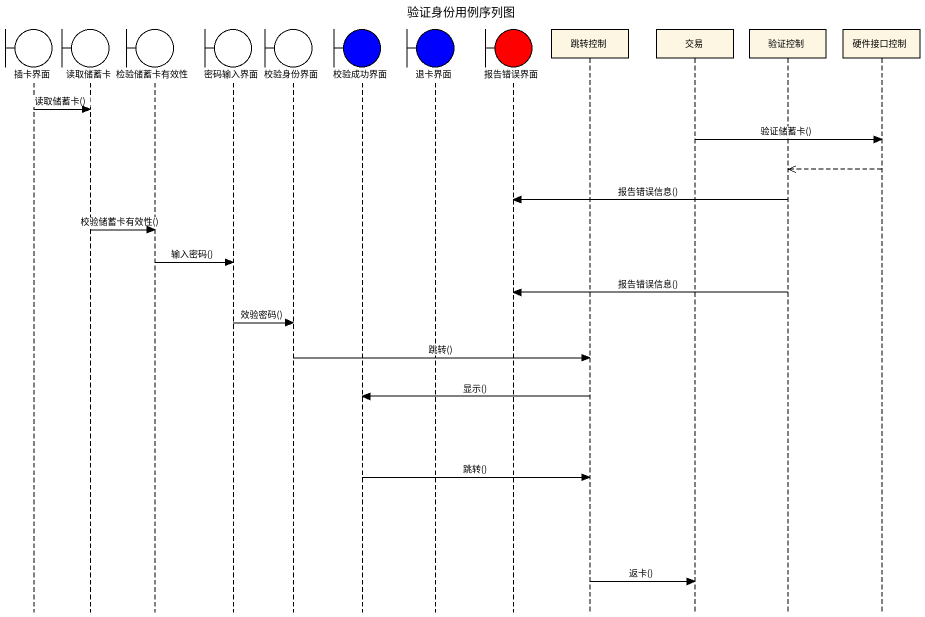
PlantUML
@startuml
title 验证身份用例序列图
hide footbox
boundary 插卡界面
boundary 读取储蓄卡
boundary 检验储蓄卡有效性
boundary 密码输入界面
boundary 校验身份界面
boundary 校验成功界面 #0000FF
boundary 退卡界面 #0000FF
boundary 报告错误界面 #FF0000
participant 跳转控制
participant 交易
participant 验证控制
participant 硬件接口控制

插卡界面 -> 读取储蓄卡 : 读取储蓄卡()
交易 -> 硬件接口控制 : 验证储蓄卡()
硬件接口控制 -->> 验证控制
验证控制 -> 报告错误界面 : 报告错误信息()
读取储蓄卡 -> 检验储蓄卡有效性 : 校验储蓄卡有效性()
检验储蓄卡有效性 -> 密码输入界面 : 输入密码()
验证控制 -> 报告错误界面 : 报告错误信息()
密码输入界面 -> 校验身份界面 : 效验密码()
校验身份界面 -> 跳转控制 : 跳转()
跳转控制 -> 校验成功界面 : 显示()
校验成功界面 -> 跳转控制 : 跳转()
跳转控制 -> 交易 : 返卡()
@enduml
